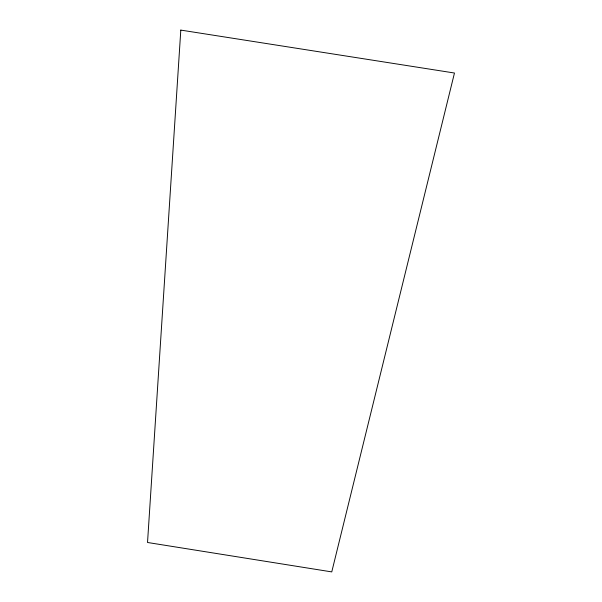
<?xml version="1.0" encoding="UTF-8"?>
<svg xmlns="http://www.w3.org/2000/svg" width="602" height="602" viewBox="0 0 602 602"><rect width="100%" height="100%" fill="white"/><g stroke="black" fill="none" stroke-linecap="round" stroke-linejoin="round"><path stroke-width="0.9" d="M180.803 30.1L147.528 542.485L331.762 571.9L454.472 73.023L180.803 30.1"/></g></svg>
